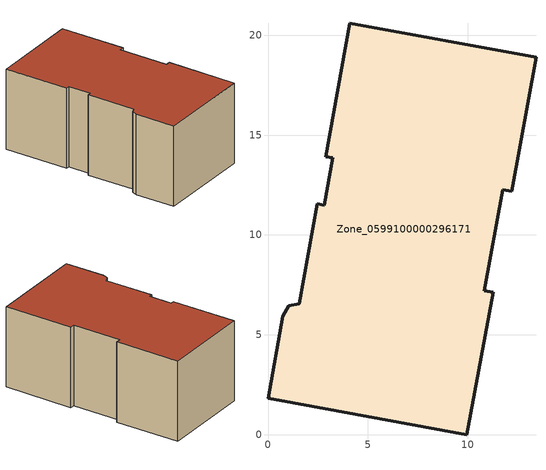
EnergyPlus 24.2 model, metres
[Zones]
Zone_0599100000296171
 floor ground (C_G): 1.04,6.45 1.56,6.56 2.47,11.57 2.81,11.5 3.24,13.86 2.89,13.92 4.1,20.6 13.41,18.89 12.19,12.19 11.74,12.27 10.81,7.21 11.26,7.13 9.95,0 0,1.83 0.74,5.94 z0
 wall outside (C_F): 10.81,7.21 11.74,12.27 12.19,12.19 13.41,18.89 4.1,20.6 2.89,13.92 3.24,13.86 2.81,11.5 2.47,11.57 1.56,6.56 1.04,6.45 0.74,5.94 0,1.83 9.95,0 11.26,7.13 10.81,7.21 z0:8.5
 roof outside (C_R): 13.41,18.89 4.1,20.6 2.89,13.92 3.24,13.86 2.81,11.5 2.47,11.57 1.56,6.56 1.04,6.45 0.74,5.94 0,1.83 9.95,0 11.26,7.13 10.81,7.21 11.74,12.27 12.19,12.19 z8.5
[BUILDING]
Pand.0599100000296171: North Axis=0; Terrain=City; Loads Convergence Tolerance Value=0.04; Temperature Convergence Tolerance Value=0.4; Solar Distribution=FullExterior; Maximum Number of Warmup Days=25; Minimum Number of Warmup Days=1
[Site:Location]
Rotterdam.The.Hague.AP_ZH_NLD Design_Conditions: Latitude=51.96; Longitude=4.45; Time Zone=1; Elevation=-4.5
[SITE:GROUNDTEMPERATURE:BUILDINGSURFACE]
18, 18, 18, 18, 18, 18, 18, 18, 18, 18, 18, 18
[MATERIAL] Thermal Absorptance=0.9; Solar Absorptance=0.7; Visible Absorptance=0.7
Name | Roughness | Thickness | Conductivity | Density | Specific Heat
G.D.1975-1991 | MediumSmooth | 0.15 | 0.288461 | 540 | 1210
F.D.1975-1991 | Rough | 0.3 | 0.230769 | 1920 | 840
R.D.1975-1991 | MediumRough | 0.2 | 0.153846 | 1500 | 1000
[CONSTRUCTION]
C_G: G.D.1975-1991
C_F: F.D.1975-1991
C_R: R.D.1975-1991
[ZONE]
Zone_0599100000296171: Type=1; Multiplier=1; Ceiling Height=Autocalculate; Volume=Autocalculate; Floor Area=autocalculate; Part of Total Floor Area=Yes
[ZONEINFILTRATION:DESIGNFLOWRATE]
Infil_Zone_0599100000296171: Zone or ZoneList or Space or SpaceList=Zone_0599100000296171; Schedule=AlwaysOn; Design Flow Rate Calculation Method=Flow/Area; Flow Rate per Floor Area=0.0042; Constant Term Coefficient=1; Temperature Term Coefficient=0; Velocity Term Coefficient=0; Velocity Squared Term Coefficient=0
[HVACTEMPLATE:ZONE:IDEALLOADSAIRSYSTEM]
Zone_0599100000296171: Maximum Heating Supply Air Temperature=50; Minimum Cooling Supply Air Temperature=13; Maximum Heating Supply Air Humidity Ratio=0.0156; Minimum Cooling Supply Air Humidity Ratio=0.0077; Heating Limit=NoLimit; Cooling Limit=NoLimit; Dehumidification Control Type=ConstantSensibleHeatRatio; Cooling Sensible Heat Ratio=0.7; Dehumidification Setpoint=60; Humidification Control Type=None; Humidification Setpoint=30; Outdoor Air Method=None; Outdoor Air Flow Rate per Person=0.00944; Outdoor Air Flow Rate per Zone Floor Area=0; Outdoor Air Flow Rate per Zone=0; Demand Controlled Ventilation Type=None; Outdoor Air Economizer Type=NoEconomizer; Heat Recovery Type=None; Sensible Heat Recovery Effectiveness=0.7; Latent Heat Recovery Effectiveness=0.65
[ZONECONTROL:THERMOSTAT]
ThermostatControl_Zone_0599100000296171: Zone or ZoneList=Zone_0599100000296171; Control Type Schedule=DualSetpointControlType; Control 1=Thermostat_Zone_0599100000296171; Temperature Difference Between Cutout And Setpoint=0
[THERMOSTATSETPOINT:DUALSETPOINT]
Thermostat_Zone_0599100000296171: Heating Setpoint Temperature Schedule=HeatingSetpoint_Zone_0599100000296171; Cooling Setpoint Temperature Schedule=CoolingSetpoint_Zone_0599100000296171
[SCHEDULE:COMPACT]
HeatingSetpoint_Zone_0599100000296171: Through: 12/31, For: AllDays, Until: 24:00, 21
CoolingSetpoint_Zone_0599100000296171: Through: 12/31, For: AllDays, Until: 24:00, 24
DualSetpointControlType: Through: 12/31, For: AllDays, Until: 24:00, 4
AlwaysOn: Through: 12/31, For: AllDays, Until: 24:00, 1
